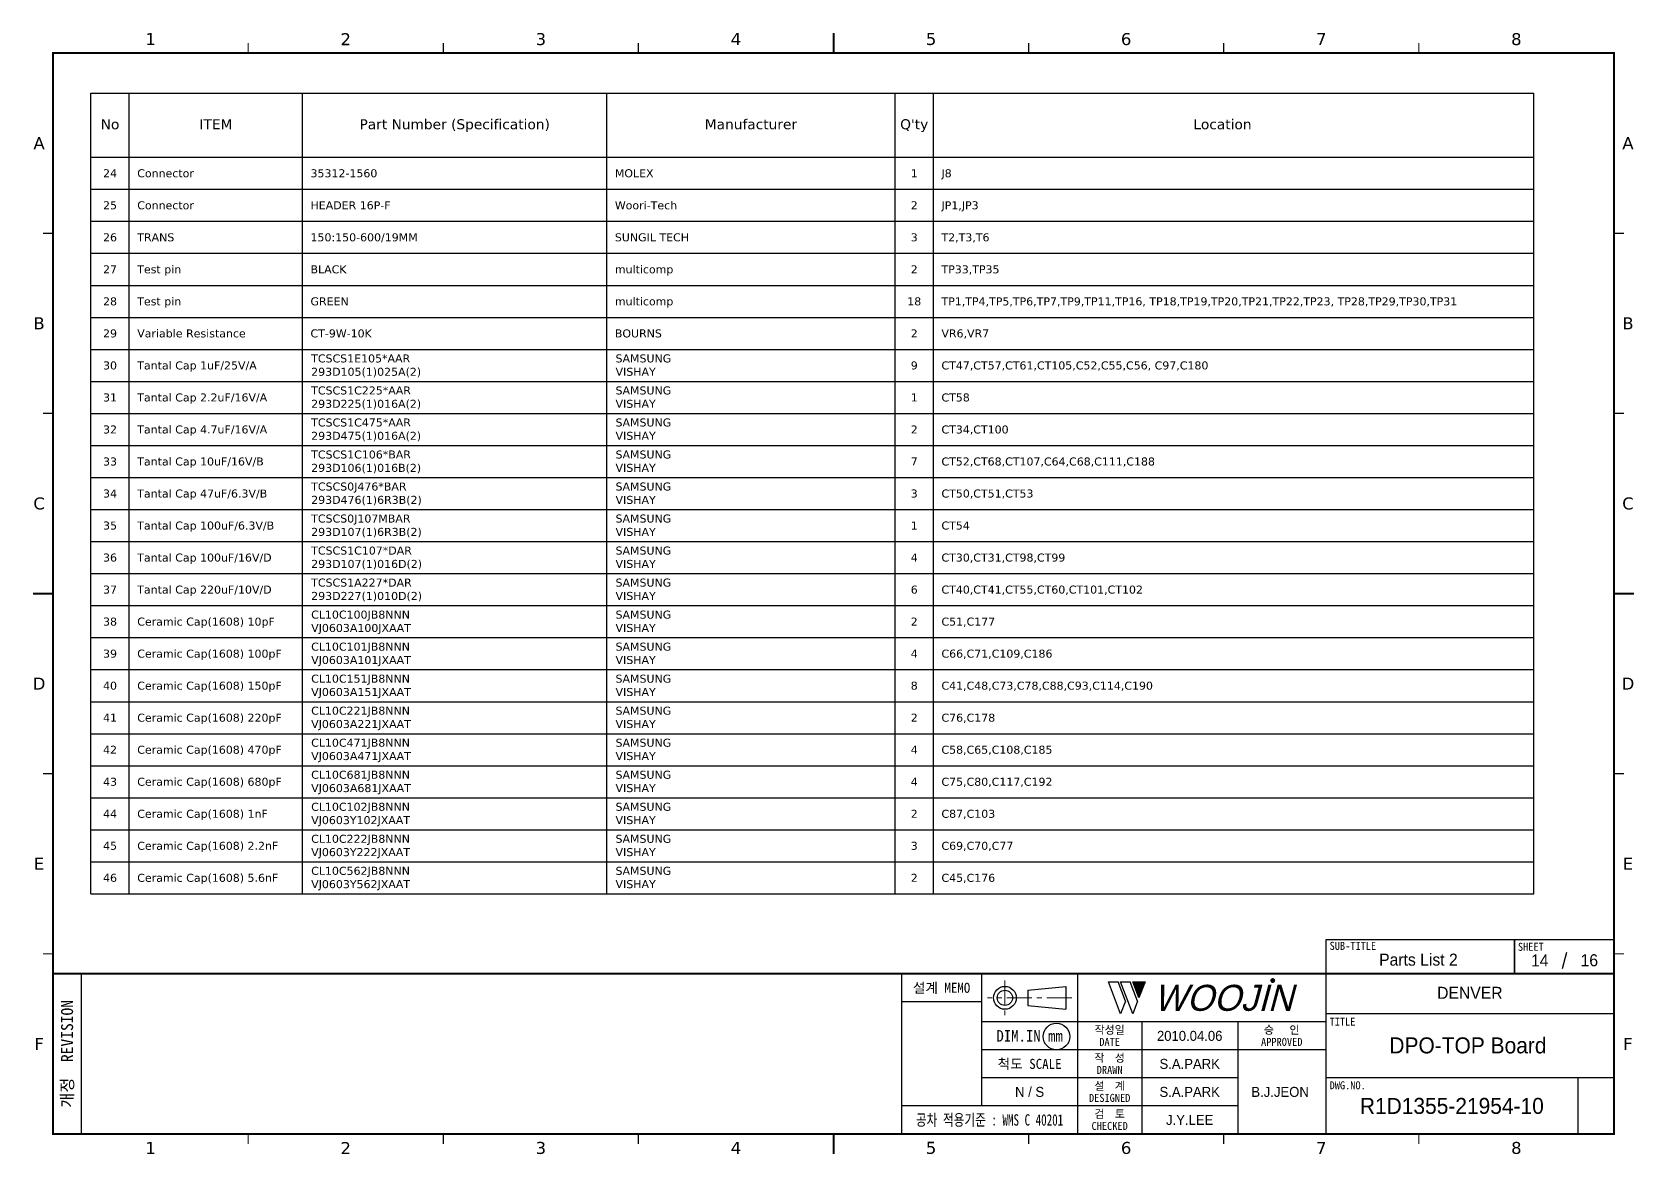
# Model space of a CAD drawing. Extents: x -695 to 953, y -753 to 181.
# Drawn here: x 24.3 to 424.8, y -753.5 to -473 of the extents above; entities that cross this region are included whole.
import ezdxf
from ezdxf.enums import TextEntityAlignment as Align

# ---------------------------------------------------------------- set-up
doc = ezdxf.new("R2010")
doc.units = 0
doc.header["$LTSCALE"] = 5
doc.header["$MEASUREMENT"] = 0
doc.linetypes.add('CENTER', pattern=[2, 1.25, -0.25, 0.25, -0.25])
doc.layers.get('0').update_dxf_attribs({"linetype": 'CONTINUOUS', "lineweight": 25})
doc.layers.add('2', color=2, linetype='CENTER', lineweight=13)
doc.layers.add('4', color=4, linetype='CONTINUOUS', lineweight=18)
for name, color, linetype in [('SHEET', 3, 'CONTINUOUS'), ('문자', 4, 'CONTINUOUS'), ('테두리', 3, 'CONTINUOUS')]:
    doc.layers.add(name, color=color, linetype=linetype)
doc.styles.add('MARK', font='ARLRDBD.TTF')
doc.styles.get("Standard").update_dxf_attribs({"font": 'verdana.ttf'})
doc.styles.add('굴림', font='')
doc.styles.add('굴림체', font='')
doc.styles.get('굴림').set_extended_font_data('Gulim')
doc.styles.get('굴림체').set_extended_font_data('GulimChe')

# ---------------------------------------------------------------- blocks, each defined once
blk = doc.blocks.new('B')
at = {"layer": '문자'}
blk.add_hatch(color=256, dxfattribs=at).paths.add_polyline_path([(13.79, 10), (15.31, 6), (16.84, 10)])
at = {"color": 4, "const_width": 0.6}
blk.add_lwpolyline([(48.46, 10.32, 1), (49.06, 10.32, 1)], format="xyb", close=True, dxfattribs=at)
at = {"layer": '문자'}
for p, q in [((10.73, 2), (7.68, 10)), ((7.68, 10), (10.09, 10)), ((11.94, 5.16), (10.09, 10)), ((10.73, 10), (13.15, 10)), ((13.79, 2), (10.73, 10)), ((14.99, 5.16), (13.15, 10)), ((13.79, 10), (16.84, 10)), ((15.31, 6), (13.79, 10)), ((16.84, 10), (15.31, 6)), ((11.94, 5.16), (10.73, 2)), ((14.99, 5.16), (13.79, 2))]:
    blk.add_line(p, q, dxfattribs=at)
at = {"layer": '문자', "style": 'MARK', "oblique": 15}
blk.add_text('WOOJIN', height=6.5, dxfattribs=at).set_placement((36.4, 6), align=Align.MIDDLE_CENTER)
blk = doc.blocks.new('C')
blk.add_line((15, 285), (15, 285))
at = {"layer": '2'}
for p, q in [((252.83, 53.35), (252.83, 44.65)), ((269.53, 49), (248.48, 49))]:
    blk.add_line(p, q, dxfattribs=at)
at = {"layer": 'SHEET'}
for p, q in [((393.14, 60.3), (392.07, 56.28)), ((22, 55), (22, 15)), ((227, 55), (227, 15)), ((247, 55), (247, 22)), ((271, 55), (271, 15)), ((271, 55), (271, 15)), ((333, 55), (333, 15)), ((247, 48), (227, 48)), ((405, 45), (333, 45)), ((333, 43), (247, 43)), ((287, 43), (287, 15)), ((311, 43), (311, 15)), ((333, 36), (247, 36)), ((311, 29), (247, 29)), ((405, 29), (333, 29)), ((396, 29), (396, 15)), ((311, 22), (227, 22))]:
    blk.add_line(p, q, dxfattribs=at)
at = {"layer": 'SHEET', "color": 4}
for p, q in [((258.53, 50.9), (268.03, 51.85)), ((258.53, 50.9), (258.53, 47.1)), ((268.03, 51.85), (268.03, 46.15)), ((258.53, 47.1), (268.03, 46.15))]:
    blk.add_line(p, q, dxfattribs=at)
at = {"layer": 'SHEET'}
for points in [[(333, 55), (380.19, 55), (380.19, 63.49), (333, 63.49)], [(380.19, 55), (405, 55), (405, 63.49), (380.19, 63.49)]]:
    blk.add_lwpolyline(points, close=True, dxfattribs=at)
at = {"layer": 'SHEET', "color": 4}
for radius in [2.85, 1.9]:
    blk.add_circle((252.83, 49), radius, dxfattribs=at)
at = {"layer": 'SHEET'}
blk.add_circle((265.7, 39.32), 3.32, dxfattribs=at)
at = {"layer": '테두리'}
blk.add_line((405, 285), (405, 15), dxfattribs=at)
for points, const_width in [([(210, 290), (210, 285)], 0.5), ([(15, 285), (15, 15), (405, 15), (405, 285), (15, 285)], 0.5), ([(63.75, 287.5), (63.75, 285)], 0.3), ([(112.5, 287.5), (112.5, 285)], 0.3), ([(161.25, 287.5), (161.25, 285)], 0.3), ([(258.75, 287.5), (258.75, 285)], 0.3), ([(307.5, 287.5), (307.5, 285)], 0.3), ([(356.25, 287.5), (356.25, 285)], 0.3), ([(12.5, 240), (15, 240)], 0.3), ([(407.5, 240), (405, 240)], 0.3), ([(12.5, 195), (15, 195)], 0.3), ([(407.5, 195), (405, 195)], 0.3), ([(10, 150), (15, 150)], 0.5), ([(410, 150), (405, 150)], 0.5), ([(12.5, 105), (15, 105)], 0.3), ([(407.5, 105), (405, 105)], 0.3), ([(12.5, 60), (15, 60)], 0.3), ([(407.5, 60), (405, 60)], 0.3), ([(15, 55), (405, 55)], 0.5), ([(63.75, 12.5), (63.75, 15)], 0.3), ([(112.5, 12.5), (112.5, 15)], 0.3), ([(161.25, 12.5), (161.25, 15)], 0.3), ([(210, 10), (210, 15)], 0.5), ([(258.75, 12.5), (258.75, 15)], 0.3), ([(307.5, 12.5), (307.5, 15)], 0.3), ([(356.25, 12.5), (356.25, 15)], 0.3)]:
    blk.add_lwpolyline(points, dxfattribs=dict(at, const_width=const_width))
blk.add_blockref('B', (271, 43))
at = {"layer": '문자'}
for s, p in [('1', (39.38, 288.5)), ('2', (88.12, 288.5)), ('3', (136.88, 288.5)), ('4', (185.62, 288.5)), ('5', (234.38, 288.5)), ('6', (283.12, 288.5)), ('7', (331.88, 288.5)), ('8', (380.62, 288.5)), ('A', (11.5, 262.5)), ('A', (408.5, 262.5)), ('B', (11.5, 217.5)), ('B', (408.5, 217.5)), ('C', (11.5, 172.5)), ('C', (408.5, 172.5)), ('D', (11.5, 127.5)), ('D', (408.5, 127.5)), ('E', (11.5, 82.5)), ('E', (408.5, 82.5)), ('F', (11.5, 37.5)), ('F', (408.5, 37.5)), ('1', (39.38, 11.5)), ('2', (88.12, 11.5)), ('3', (136.88, 11.5)), ('4', (185.62, 11.5)), ('5', (234.38, 11.5)), ('6', (283.12, 11.5)), ('7', (331.88, 11.5)), ('8', (380.62, 11.5))]:
    blk.add_text(s, height=3, dxfattribs=at).set_placement(p, align=Align.MIDDLE)
at = {"layer": '문자', "style": '굴림체'}
for s, height, p in [('SUB-TITLE', 2, (339.77, 61.98)), ('SHEET', 2, (384.24, 61.74)), ('설계 MEMO', 2.5, (237, 51.5)), ('DIM.IN mm', 2.85, (259, 39.5)), ('작성일', 2, (279, 41)), ('승   인', 2, (322, 41)), ('DATE', 2, (279, 38)), ('APPROVED', 2, (322, 38)), ('척도 SCALE', 2.5, (259, 32.5)), ('작  성', 2, (279, 34)), ('설  계', 2, (279, 27)), ('DRAWN', 2, (279, 31)), ('DESIGNED', 2, (279, 24)), ('검  토', 2, (279, 20)), ('CHECKED', 2, (279, 17))]:
    blk.add_text(s, height=height, dxfattribs=at).set_placement(p, align=Align.MIDDLE_CENTER)
blk.add_text('개정  REVISION', height=3, rotation=90, dxfattribs=at).set_placement((18.5, 35), align=Align.MIDDLE_CENTER)
for s, p in [('TITLE', (333.95, 42.05)), ('DWG.NO.', (333.95, 26.15))]:
    blk.add_text(s, height=2, dxfattribs=at).set_placement(p)
at = {"layer": '문자', "style": '굴림체', "width": 0.75}
blk.add_text('공차 적용기준 : WMS C 40201', height=2.85, dxfattribs=at).set_placement((249, 18.5), align=Align.MIDDLE_CENTER)

msp = doc.modelspace()

# ---------------------------------------------------------------- linework, layer by layer
for p, q in [((39, -488.27), (399.54, -488.27)), ((39, -688.27), (39, -488.27)), ((48.6, -688.27), (48.6, -488.27)), ((91.89, -688.27), (91.89, -488.27)), ((167.94, -688.27), (167.94, -488.27)), ((239.94, -688.27), (239.94, -488.27)), ((249.54, -688.27), (249.54, -488.27)), ((399.54, -688.27), (399.54, -488.27)), ((39, -504.27), (399.54, -504.27)), ((39, -512.27), (399.54, -512.27)), ((39, -520.27), (399.54, -520.27)), ((39, -528.27), (399.54, -528.27)), ((39, -536.27), (399.54, -536.27)), ((39, -544.27), (399.54, -544.27)), ((39, -552.27), (399.54, -552.27)), ((39, -560.27), (399.54, -560.27)), ((39, -568.27), (399.54, -568.27)), ((39, -576.27), (399.54, -576.27)), ((39, -584.27), (399.54, -584.27)), ((39, -592.27), (399.54, -592.27)), ((39, -600.27), (399.54, -600.27)), ((39, -608.27), (399.54, -608.27)), ((39, -616.27), (399.54, -616.27)), ((39, -624.27), (399.54, -624.27)), ((39, -632.27), (399.54, -632.27)), ((39, -640.27), (399.54, -640.27)), ((39, -648.27), (399.54, -648.27)), ((39, -656.27), (399.54, -656.27)), ((39, -664.27), (399.54, -664.27)), ((39, -672.27), (399.54, -672.27)), ((39, -680.27), (399.54, -680.27)), ((39, -688.27), (399.54, -688.27))]:
    msp.add_line(p, q)

# ---------------------------------------------------------------- block references
msp.add_blockref('C', (14.57, -763.25))

# ---------------------------------------------------------------- texts
for s, height, p in [('No', 2.5, (43.8, -497.27)), ('ITEM', 2.5, (70.25, -497.27)), ('Part Number^J(Specification)', 2.5, (129.92, -497.27)), ('Manufacturer', 2.5, (203.94, -497.27)), ("Q'ty", 2.5, (244.74, -497.27)), ('Location', 2.5, (321.75, -497.27)), ('24', 2, (43.8, -509.27)), ('1', 2, (244.74, -509.27)), ('25', 2, (43.8, -517.27)), ('2', 2, (244.74, -517.27)), ('26', 2, (43.8, -525.27)), ('3', 2, (244.74, -525.27)), ('27', 2, (43.8, -533.27)), ('2', 2, (244.74, -533.27)), ('28', 2, (43.8, -541.27)), ('18', 2, (244.74, -541.27)), ('29', 2, (43.8, -549.27)), ('2', 2, (244.74, -549.27)), ('30', 2, (43.8, -557.27)), ('9', 2, (244.74, -557.27)), ('31', 2, (43.8, -565.27)), ('1', 2, (244.74, -565.27)), ('32', 2, (43.8, -573.27)), ('2', 2, (244.74, -573.27)), ('33', 2, (43.8, -581.27)), ('7', 2, (244.74, -581.27)), ('34', 2, (43.8, -589.27)), ('3', 2, (244.74, -589.27)), ('35', 2, (43.8, -597.27)), ('1', 2, (244.74, -597.27)), ('36', 2, (43.8, -605.27)), ('4', 2, (244.74, -605.27)), ('37', 2, (43.8, -613.27)), ('6', 2, (244.74, -613.27)), ('38', 2, (43.8, -621.27)), ('2', 2, (244.74, -621.27)), ('39', 2, (43.8, -629.27)), ('4', 2, (244.74, -629.27)), ('40', 2, (43.8, -637.27)), ('8', 2, (244.74, -637.27)), ('41', 2, (43.8, -645.27)), ('2', 2, (244.74, -645.27)), ('42', 2, (43.8, -653.27)), ('4', 2, (244.74, -653.27)), ('43', 2, (43.8, -661.27)), ('4', 2, (244.74, -661.27)), ('44', 2, (43.8, -669.27)), ('2', 2, (244.74, -669.27)), ('45', 2, (43.8, -677.27)), ('3', 2, (244.74, -677.27)), ('46', 2, (43.8, -685.27)), ('2', 2, (244.74, -685.27))]:
    msp.add_text(s, height=height).set_placement(p, align=Align.CENTER)
for s, p in [('Connector', (50.6, -509.27)), ('35312-1560', (93.89, -509.27)), ('MOLEX', (169.94, -509.27)), ('J8', (251.54, -509.27)), ('Connector', (50.6, -517.27)), ('HEADER 16P-F', (93.89, -517.27)), ('Woori-Tech', (169.94, -517.27)), ('JP1,JP3', (251.54, -517.27)), ('TRANS', (50.6, -525.27)), ('150:150-600/19MM', (93.89, -525.27)), ('SUNGIL TECH', (169.94, -525.27)), ('T2,T3,T6', (251.54, -525.27)), ('Test pin', (50.6, -533.27)), ('BLACK', (93.89, -533.27)), ('multicomp', (169.94, -533.27)), ('TP33,TP35', (251.54, -533.27)), ('Test pin', (50.6, -541.27)), ('GREEN', (93.89, -541.27)), ('multicomp', (169.94, -541.27)), ('TP1,TP4,TP5,TP6,TP7,TP9,TP11,TP16,^JTP18,TP19,TP20,TP21,TP22,TP23,^JTP28,TP29,TP30,TP31', (251.54, -541.27)), ('Variable Resistance ', (50.6, -549.27)), ('CT-9W-10K ', (93.89, -549.27)), ('BOURNS', (169.94, -549.27)), ('VR6,VR7', (251.54, -549.27)), ('Tantal Cap 1uF/25V/A', (50.6, -557.27)), ('CT47,CT57,CT61,CT105,C52,C55,C56,^JC97,C180', (251.54, -557.27)), ('Tantal Cap 2.2uF/16V/A', (50.6, -565.27)), ('CT58', (251.54, -565.27)), ('Tantal Cap 4.7uF/16V/A', (50.6, -573.27)), ('CT34,CT100', (251.54, -573.27)), ('Tantal Cap 10uF/16V/B', (50.6, -581.27)), ('CT52,CT68,CT107,C64,C68,C111,C188', (251.54, -581.27)), ('Tantal Cap 47uF/6.3V/B', (50.6, -589.27)), ('CT50,CT51,CT53', (251.54, -589.27)), ('Tantal Cap 100uF/6.3V/B', (50.6, -597.27)), ('CT54', (251.54, -597.27)), ('Tantal Cap 100uF/16V/D', (50.6, -605.27)), ('CT30,CT31,CT98,CT99', (251.54, -605.27)), ('Tantal Cap 220uF/10V/D', (50.6, -613.27)), ('CT40,CT41,CT55,CT60,CT101,CT102', (251.54, -613.27)), ('Ceramic Cap(1608)^J10pF', (50.6, -621.27)), ('C51,C177', (251.54, -621.27)), ('Ceramic Cap(1608)^J100pF', (50.6, -629.27)), ('C66,C71,C109,C186', (251.54, -629.27)), ('Ceramic Cap(1608)^J150pF', (50.6, -637.27)), ('C41,C48,C73,C78,C88,C93,C114,C190', (251.54, -637.27)), ('Ceramic Cap(1608)^J220pF', (50.6, -645.27)), ('C76,C178', (251.54, -645.27)), ('Ceramic Cap(1608)^J470pF', (50.6, -653.27)), ('C58,C65,C108,C185', (251.54, -653.27)), ('Ceramic Cap(1608)^J680pF', (50.6, -661.27)), ('C75,C80,C117,C192', (251.54, -661.27)), ('Ceramic Cap(1608)^J1nF', (50.6, -669.27)), ('C87,C103', (251.54, -669.27)), ('Ceramic Cap(1608)^J2.2nF', (50.6, -677.27)), ('C69,C70,C77', (251.54, -677.27)), ('Ceramic Cap(1608)^J5.6nF', (50.6, -685.27)), ('C45,C176', (251.54, -685.27))]:
    msp.add_text(s, height=2).set_placement(p)
at = {"color": 4, "style": '굴림'}
for s, p in [('2010.04.06', (313.57, -723.75)), ('S.A.PARK', (313.57, -730.75)), ('S.A.PARK', (313.57, -737.75)), ('B.J.JEON', (336.16, -737.75)), ('J.Y.LEE', (313.57, -744.75))]:
    msp.add_text(s, height=2.5, dxfattribs=at).set_placement(p, align=Align.MIDDLE_CENTER)
at = {"char_height": 2, "attachment_point": 1}
for s, insert, width in [('TCSCS1E105*AAR^J293D105(1)025A(2)', (94.06, -553.52), 56.1075), ('SAMSUNG^JVISHAY', (170.11, -553.52), 27.3768), ('TCSCS1C225*AAR^J293D225(1)016A(2)', (94.06, -561.52), 56.2888), ('SAMSUNG^JVISHAY', (170.11, -561.52), 27.3768), ('TCSCS1C475*AAR^J293D475(1)016A(2)', (94.06, -569.52), 56.2888), ('SAMSUNG^JVISHAY', (170.11, -569.52), 27.3768), ('TCSCS1C106*BAR^J293D106(1)016B(2)', (94.06, -577.52), 56.2995), ('SAMSUNG^JVISHAY', (170.11, -577.52), 27.3768), ('TCSCS0J476*BAR^J293D476(1)6R3B(2)', (94.06, -585.52), 55.7931), ('SAMSUNG^JVISHAY', (170.11, -585.52), 27.3768), ('TCSCS0J107MBAR^J293D107(1)6R3B(2)', (94.06, -593.52), 56.3627), ('SAMSUNG^JVISHAY', (170.11, -593.52), 27.3768), ('TCSCS1C107*DAR^J293D107(1)016D(2)', (94.06, -601.52), 56.767), ('SAMSUNG^JVISHAY', (170.11, -601.52), 27.3768), ('TCSCS1A227*DAR^J293D227(1)010D(2)', (94.06, -609.52), 56.7267), ('SAMSUNG^JVISHAY', (170.11, -609.52), 27.3768), ('CL10C100JB8NNN^JVJ0603A100JXAAT', (94.06, -617.52), 53.6817), ('SAMSUNG^JVISHAY', (170.11, -617.52), 27.3768), ('CL10C101JB8NNN^JVJ0603A101JXAAT', (94.06, -625.52), 53.6817), ('SAMSUNG^JVISHAY', (170.11, -625.52), 27.3768), ('CL10C151JB8NNN^JVJ0603A151JXAAT', (94.06, -633.52), 53.6817), ('SAMSUNG^JVISHAY', (170.11, -633.52), 27.3768), ('CL10C221JB8NNN^JVJ0603A221JXAAT', (94.06, -641.52), 53.6817), ('SAMSUNG^JVISHAY', (170.11, -641.52), 27.3768), ('CL10C471JB8NNN^JVJ0603A471JXAAT', (94.06, -649.52), 53.6817), ('SAMSUNG^JVISHAY', (170.11, -649.52), 27.3768), ('CL10C681JB8NNN^JVJ0603A681JXAAT', (94.06, -657.52), 53.6817), ('SAMSUNG^JVISHAY', (170.11, -657.52), 27.3768), ('CL10C102JB8NNN^JVJ0603Y102JXAAT', (94.06, -665.52), 53.4936), ('SAMSUNG^JVISHAY', (170.11, -665.52), 27.3768), ('CL10C222JB8NNN^JVJ0603Y222JXAAT', (94.06, -673.52), 53.4936), ('SAMSUNG^JVISHAY', (170.11, -673.52), 27.3768), ('CL10C562JB8NNN^JVJ0603Y562JXAAT', (94.06, -681.52), 53.4936), ('SAMSUNG^JVISHAY', (170.11, -681.52), 27.3768)]:
    msp.add_mtext(s, dxfattribs=dict(at, insert=insert, width=width))
at = {"layer": '4', "style": '굴림'}
for s, p in [('Parts List 2', (370.72, -704.71)), ('14', (401.03, -704.92)), ('16', (413.42, -704.86)), ('DENVER', (383.57, -713))]:
    msp.add_text(s, height=3, dxfattribs=at).set_placement(p, align=Align.MIDDLE_CENTER)
at = {"layer": '문자', "style": '굴림'}
for s, height, p in [('DPO-TOP Board', 4, (383.09, -726.13)), ('N / S', 2.5, (273.57, -737.75)), ('R1D1355-21954-10', 4, (379.07, -741.25))]:
    msp.add_text(s, height=height, dxfattribs=at).set_placement(p, align=Align.MIDDLE_CENTER)

doc.saveas('drawing.dxf')
